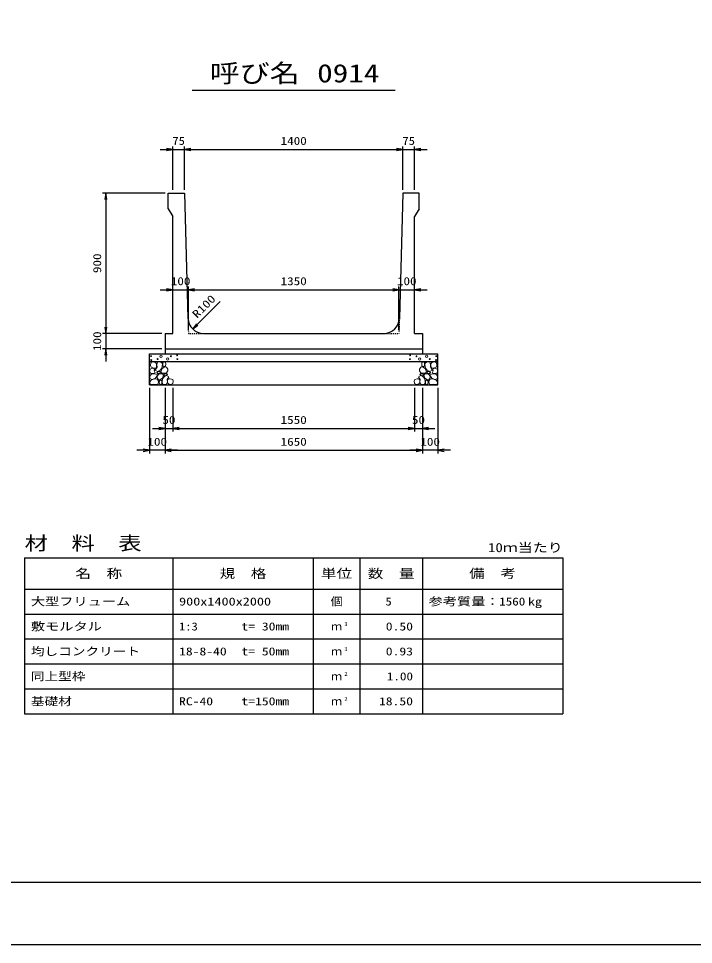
# Model space of a CAD drawing. Units: millimetres at full size. Extents: x 0 to 16820, y 0 to 11880.
# Drawn here: x 5646 to 9973, y 0 to 5940 of the extents above; entities that cross this region are included whole.
import ezdxf
from ezdxf.enums import TextEntityAlignment as Align

# ---------------------------------------------------------------- set-up
doc = ezdxf.new("R2010")
doc.units = ezdxf.units.MM
doc.linetypes.add('DASHED_SPACED', pattern=[12, 6, -6])
for name, color, linetype, lineweight in [('0_2', 7, 'Continuous', 25), ('D-DCR-HCHn', 4, 'Continuous', 9), ('D-MTR-FRAM', 7, 'Continuous', 25), ('D-MTR-LINE', 7, 'Continuous', 25), ('D-STR-DIM', 7, 'Continuous', 25), ('D-STR-STRn', 1, 'Continuous', 25), ('D-TTL', 2, 'Continuous', 25), ('D-TTL-TXT', 7, 'Continuous', 25)]:
    doc.layers.add(name, color=color, linetype=linetype, lineweight=lineweight)
doc.layers.add('D-MTR', color=7, linetype='Continuous')
doc.layers.add('D-MTR-TXT', color=7, linetype='Continuous')
doc.styles.add('ＭＳ ゴシック', font='')
doc.styles.get('ＭＳ ゴシック').set_extended_font_data('MS Gothic')

# ---------------------------------------------------------------- blocks, each defined once
blk = doc.blocks.new('open_arrow')
at = {"color": 0, "linetype": 'Continuous', "lineweight": -2}
blk.add_lwpolyline([(7.5, 1.25), (0, 0), (7.5, -1.25)], dxfattribs=at)

msp = doc.modelspace()

# ---------------------------------------------------------------- linework, layer by layer
at = {"layer": '0_2'}
for p, q in [((6585, 3570), (6585, 3290)), ((6635, 3570), (6635, 3290)), ((6635, 3570), (6635, 3290)), ((8185, 3570), (8185, 3290)), ((6505, 3310), (6715, 3310)), ((6635, 3310), (8185, 3310))]:
    msp.add_line(p, q, dxfattribs=at)
at = {"layer": 'D-DCR-HCHn'}
for points in [[(6490.46, 3690.356), (6485.26, 3674.753), (6492.194, 3664.352), (6509.53, 3662.618), (6521.366, 3667.699), (6516.464, 3679.954), (6519.932, 3686.889), (6512.997, 3693.823), (6502.596, 3697.29)], [(6523.399, 3733.696), (6507.796, 3737.163), (6493.928, 3730.228), (6492.194, 3714.626), (6495.661, 3702.491), (6512.997, 3697.29), (6525.132, 3697.29), (6530.333, 3705.958), (6530.333, 3725.028)], [(6537.267, 3735.429), (6532.067, 3719.827), (6533.8, 3702.491), (6521.665, 3683.421), (6537.267, 3674.753), (6554.603, 3683.421), (6565.005, 3697.29), (6568.472, 3719.827), (6565.005, 3731.962), (6554.603, 3737.163)], [(6566.739, 3693.823), (6558.071, 3673.02), (6565.005, 3664.352), (6585.808, 3664.352), (6594.476, 3667.819), (6603.144, 3679.954), (6603.144, 3690.356), (6594.476, 3704.224), (6584.074, 3705.958)], [(6570.206, 3731.962), (6570.206, 3711.159), (6578.874, 3705.958), (6587.542, 3711.159), (6589.275, 3723.294), (6587.542, 3733.696), (6575.407, 3737.163)], [(8253.261, 3693.823), (8261.929, 3673.02), (8254.995, 3664.352), (8234.192, 3664.352), (8225.524, 3667.819), (8216.856, 3679.954), (8216.856, 3690.356), (8225.524, 3704.224), (8235.926, 3705.958)], [(8249.794, 3731.962), (8249.794, 3711.159), (8241.126, 3705.958), (8232.458, 3711.159), (8230.725, 3723.294), (8232.458, 3733.696), (8244.593, 3737.163)], [(8282.733, 3735.429), (8287.933, 3719.827), (8286.2, 3702.491), (8298.335, 3683.421), (8282.733, 3674.753), (8265.397, 3683.421), (8254.995, 3697.29), (8251.528, 3719.827), (8254.995, 3731.962), (8265.397, 3737.163)], [(8296.601, 3733.696), (8312.204, 3737.163), (8326.072, 3730.228), (8327.806, 3714.626), (8324.339, 3702.491), (8307.003, 3697.29), (8294.868, 3697.29), (8289.667, 3705.958), (8289.667, 3725.028)], [(8329.54, 3690.356), (8334.74, 3674.753), (8327.806, 3664.352), (8310.47, 3662.618), (8298.634, 3667.699), (8303.536, 3679.954), (8300.068, 3686.889), (8307.003, 3693.823), (8317.404, 3697.29)], [(6523.366, 3632.757), (6536.208, 3652.019), (6534.603, 3656.834), (6516.946, 3661.65), (6500.894, 3660.045), (6489.658, 3650.414), (6488.052, 3639.177), (6489.658, 3627.941), (6502.499, 3624.731)], [(6529.787, 3592.627), (6541.023, 3597.443), (6544.234, 3613.494), (6537.813, 3624.731), (6526.577, 3627.941), (6512.13, 3626.336), (6496.078, 3619.915), (6488.052, 3610.284), (6488.052, 3599.048), (6492.868, 3592.627), (6512.13, 3594.232)], [(6540.735, 3674.753), (6532.067, 3667.819), (6535.534, 3662.618), (6547.669, 3662.618), (6552.87, 3664.352), (6556.337, 3671.286), (6551.136, 3676.487)], [(6568.311, 3632.757), (6576.337, 3652.019), (6569.916, 3660.045), (6550.654, 3660.045), (6542.628, 3656.834), (6534.603, 3645.598), (6534.603, 3635.967), (6542.628, 3623.125), (6552.259, 3621.52)], [(6595.599, 3594.232), (6600.415, 3608.679), (6598.81, 3624.731), (6610.046, 3642.388), (6595.599, 3650.414), (6579.548, 3642.388), (6569.916, 3629.546), (6566.706, 3608.679), (6569.916, 3597.443), (6579.548, 3592.627)], [(6592.389, 3650.414), (6600.415, 3656.834), (6597.204, 3661.65), (6585.968, 3661.65), (6581.153, 3660.045), (6577.942, 3653.624), (6582.758, 3648.808)], [(6608.441, 3595.837), (6622.887, 3592.627), (6635.729, 3599.048), (6637.334, 3613.494), (6634.124, 3624.731), (6618.072, 3629.546), (6606.836, 3629.546), (6602.02, 3621.52), (6602.02, 3603.863)], [(8211.559, 3595.837), (8197.113, 3592.627), (8184.271, 3599.048), (8182.666, 3613.494), (8185.876, 3624.731), (8201.928, 3629.546), (8213.164, 3629.546), (8217.98, 3621.52), (8217.98, 3603.863)], [(8224.401, 3594.232), (8219.585, 3608.679), (8221.19, 3624.731), (8209.954, 3642.388), (8224.401, 3650.414), (8240.452, 3642.388), (8250.084, 3629.546), (8253.294, 3608.679), (8250.084, 3597.443), (8240.452, 3592.627)], [(8227.611, 3650.414), (8219.585, 3656.834), (8222.796, 3661.65), (8234.032, 3661.65), (8238.847, 3660.045), (8242.058, 3653.624), (8237.242, 3648.808)], [(8251.689, 3632.757), (8243.663, 3652.019), (8250.084, 3660.045), (8269.346, 3660.045), (8277.372, 3656.834), (8285.397, 3645.598), (8285.397, 3635.967), (8277.372, 3623.125), (8267.741, 3621.52)], [(8279.265, 3674.753), (8287.933, 3667.819), (8284.466, 3662.618), (8272.331, 3662.618), (8267.13, 3664.352), (8263.663, 3671.286), (8268.864, 3676.487)], [(8290.213, 3592.627), (8278.977, 3597.443), (8275.766, 3613.494), (8282.187, 3624.731), (8293.423, 3627.941), (8307.87, 3626.336), (8323.922, 3619.915), (8331.948, 3610.284), (8331.948, 3599.048), (8327.132, 3592.627), (8307.87, 3594.232)], [(8296.634, 3632.757), (8283.792, 3652.019), (8285.397, 3656.834), (8303.054, 3661.65), (8319.106, 3660.045), (8330.342, 3650.414), (8331.948, 3639.177), (8330.342, 3627.941), (8317.501, 3624.731)], [(6565.101, 3597.443), (6565.101, 3616.705), (6557.075, 3621.52), (6549.049, 3616.705), (6547.444, 3605.469), (6549.049, 3595.837), (6560.285, 3592.627)], [(8254.899, 3597.443), (8254.899, 3616.705), (8262.925, 3621.52), (8270.951, 3616.705), (8272.556, 3605.469), (8270.951, 3595.837), (8259.715, 3592.627)]]:
    msp.add_lwpolyline(points, close=True, dxfattribs=at)
for centre, radius in [((6495.727, 3773.955), 3), ((6496.869, 3748.91), 3), ((6537.292, 3755.752), 3), ((6558.336, 3773.955), 7.5), ((6601.664, 3754.961), 7.5), ((6622.708, 3773.164), 3), ((6663.131, 3780.006), 3), ((6664.273, 3754.961), 3), ((8155.727, 3754.961), 3), ((8156.869, 3780.006), 3), ((8197.292, 3773.164), 3), ((8218.336, 3754.961), 7.5), ((8261.664, 3773.955), 7.5), ((8282.708, 3755.752), 3), ((8323.131, 3748.91), 3), ((8324.273, 3773.955), 3)]:
    msp.add_circle(centre, radius, dxfattribs=at)
at = {"layer": 'D-MTR-FRAM'}
for p, q in [((5685, 2480), (9135, 2480)), ((5685, 2480), (5685, 1480)), ((9135, 2480), (9135, 1480)), ((5685, 1480), (9135, 1480))]:
    msp.add_line(p, q, dxfattribs=at)
at = {"layer": 'D-MTR-LINE'}
for p, q in [((6635, 2480), (6635, 1480)), ((7535, 2480), (7535, 1480)), ((7835, 2480), (7835, 1480)), ((8235, 2480), (8235, 1480)), ((5685, 2280), (9135, 2280)), ((5685, 2120), (9135, 2120)), ((5685, 1960), (9135, 1960)), ((5685, 1800), (9135, 1800)), ((5685, 1640), (9135, 1640))]:
    msp.add_line(p, q, dxfattribs=at)
at = {"layer": 'D-STR-DIM'}
for p, q in [((6635, 4840), (6635, 5120)), ((6710, 4840), (6710, 5120)), ((6710, 4840), (6710, 5120)), ((8110, 4840), (8110, 5120)), ((8110, 4840), (8110, 5120)), ((8185, 4840), (8185, 5120)), ((6555, 5100), (6790, 5100)), ((6710, 5100), (8110, 5100)), ((8030, 5100), (8265, 5100)), ((6585, 4820), (6185, 4820)), ((6205, 4820), (6205, 3920)), ((6735, 3940), (6735, 4220)), ((6735, 3940), (6735, 4220)), ((8085, 3940), (8085, 4220)), ((8085, 3940), (8085, 4220)), ((6555, 4200), (6815, 4200)), ((6735, 4200), (8085, 4200)), ((8005, 4200), (8265, 4200)), ((6762.539, 3948.314), (6939.315, 4125.091)), ((6205, 4000), (6205, 3740)), ((6565, 3920), (6185, 3920)), ((6565, 3920), (6185, 3920)), ((6565, 3820), (6185, 3820)), ((6485, 3570), (6485, 3150)), ((6585, 3570), (6585, 3150)), ((6585, 3570), (6585, 3150)), ((8185, 3570), (8185, 3290)), ((8235, 3570), (8235, 3150)), ((8235, 3570), (8235, 3150)), ((8235, 3570), (8235, 3290)), ((8335, 3570), (8335, 3150)), ((8105, 3310), (8315, 3310)), ((6665, 3170), (6405, 3170)), ((6585, 3170), (8235, 3170)), ((8415, 3170), (8155, 3170))]:
    msp.add_line(p, q, dxfattribs=at)
at = {"layer": 'D-STR-STRn'}
for p, q in [((6605, 4820), (6710, 4820)), ((6605, 4720), (6605, 4820)), ((6710, 4820), (6732.299, 4017.223)), ((8110, 4820), (8087.701, 4017.223)), ((8215, 4820), (8110, 4820)), ((8215, 4720), (8215, 4820)), ((6605, 4720), (6635, 4670)), ((8215, 4720), (8185, 4670)), ((6635, 3920), (6635, 4670)), ((8185, 3920), (8185, 4670)), ((6585, 3920), (6585, 3820)), ((6585, 3920), (6635, 3920)), ((6832.261, 3920), (7987.739, 3920)), ((8185, 3920), (8235, 3920)), ((8235, 3920), (8235, 3820)), ((6585, 3820), (8235, 3820)), ((6585, 3820), (6585, 3790)), ((8235, 3820), (8235, 3790)), ((6485, 3590), (6485, 3790)), ((6485, 3790), (8335, 3790)), ((8335, 3590), (8335, 3790)), ((6485, 3740), (8335, 3740)), ((6485, 3590), (8335, 3590))]:
    msp.add_line(p, q, dxfattribs=at)
at = {"layer": 'D-STR-STRn', "color": 2, "linetype": 'DASHED_SPACED'}
for p, q in [((6732.299, 4017.223), (6735, 3920)), ((8087.701, 4017.223), (8085, 3920)), ((6735, 3920), (6832.261, 3920)), ((7987.739, 3920), (8085, 3920))]:
    msp.add_line(p, q, dxfattribs=at)
at = {"layer": 'D-STR-STRn'}
for centre, start, end in [((6832.261, 4020), 181.59114, 270), ((7987.739, 4020), 270, 358.40886)]:
    msp.add_arc(centre, 100, start, end, dxfattribs=at)
at = {"layer": 'D-TTL'}
for points in [[(0, 0), (16820, 0), (16820, 11880), (0, 11880)], [(400, 400), (16420, 400), (16420, 11480), (400, 11480)]]:
    msp.add_lwpolyline(points, close=True, dxfattribs=at)
at = {"layer": 'D-TTL-TXT'}
msp.add_line((6760, 5480), (8060, 5480), dxfattribs=at)

# ---------------------------------------------------------------- block references
at = {"layer": '0_2', "xscale": 5.33, "yscale": 5.33, "rotation": 180}
for p in [(6585, 3310), (8185, 3310)]:
    msp.add_blockref('open_arrow', p, dxfattribs=at)
at = {"layer": '0_2', "xscale": 5.33, "yscale": 5.33}
msp.add_blockref('open_arrow', (6635, 3310), dxfattribs=at)
msp.add_blockref('open_arrow', (6635, 3310), dxfattribs=at)
at = {"layer": 'D-STR-DIM', "xscale": 5.33, "yscale": 5.33}
for p, rotation in [((6635, 5100), 180), ((8110, 5100), 180), ((8110, 5100), 180), ((6205, 4820), 270), ((6635, 4200), 180), ((8085, 4200), 180), ((8085, 4200), 180), ((6762.539, 3948.314), 45), ((6205, 3920), 90), ((6205, 3920), 90), ((6205, 3820), 270), ((8185, 3310), 180), ((6485, 3170), 180), ((8235, 3170), 180), ((8235, 3170), 180)]:
    msp.add_blockref('open_arrow', p, dxfattribs=dict(at, rotation=rotation))
for p in [(6710, 5100), (6710, 5100), (8185, 5100), (6735, 4200), (6735, 4200), (8185, 4200), (8235, 3310), (6585, 3170), (6585, 3170), (8335, 3170)]:
    msp.add_blockref('open_arrow', p, dxfattribs=at)

# ---------------------------------------------------------------- texts
at = {"layer": '0_2', "style": 'ＭＳ ゴシック', "width": 1.2}
for s, p in [('50', (6610, 3365)), ('1550', (7410, 3365))]:
    msp.add_text(s, height=51.32, dxfattribs=at).set_placement(p, align=Align.MIDDLE_CENTER)
at = {"layer": 'D-MTR', "style": 'ＭＳ ゴシック', "width": 1.25}
msp.add_text('材\u3000料\u3000表', height=87.98, dxfattribs=at).set_placement((5685, 2504), align=Align.BOTTOM_LEFT)
at = {"layer": 'D-MTR', "style": 'ＭＳ ゴシック', "width": 1.2}
msp.add_text('10ｍ当たり', height=58.65, dxfattribs=at).set_placement((9135, 2499.333), align=Align.BOTTOM_RIGHT)
at = {"layer": 'D-MTR-TXT', "style": 'ＭＳ ゴシック'}
for s, height, width, p in [('名\u3000称', 58.65, 1.25, (6160, 2380)), ('規\u3000格', 58.65, 1.25, (7085, 2380)), ('単位', 58.65, 1.25, (7685, 2380)), ('数\u3000量', 58.65, 1.25, (8035, 2380)), ('備\u3000考', 58.65, 1.25, (8685, 2380)), ('個', 51.32, 1.1, (7685, 2200))]:
    msp.add_text(s, height=height, dxfattribs=dict(at, width=width)).set_placement(p, align=Align.MIDDLE_CENTER)
for s, width, p in [('大型フリューム', 1.3, (5725, 2200)), ('900x1400x2000', 1.3, (6675, 2200)), ('参考質量：    kg', 1.3, (8275, 2200)), ('敷モルタル', 1.3, (5725, 2040)), ('1:3', 1.15, (6675, 2040)), ('t= 30mm', 1.25, (7075, 2040)), ('均しコンクリート', 1.25, (5725, 1880)), ('18-8-40', 1.25, (6675, 1880)), ('t= 50mm', 1.25, (7075, 1880)), ('同上型枠', 1.25, (5725, 1720)), ('基礎材', 1.25, (5725, 1560)), ('RC-40', 1.25, (6675, 1560)), ('t=150mm', 1.25, (7075, 1560))]:
    msp.add_text(s, height=51.32, dxfattribs=dict(at, width=width)).set_placement(p, align=Align.MIDDLE_LEFT)
for s, width, p in [('5', 1.15, (8038.553, 2200)), ('1560', 1.2, (8895, 2200)), ('0.50', 1.25, (8175, 2040)), ('0.93', 1.25, (8175, 1880)), ('1.00', 1.2, (8175, 1720)), ('18.50', 1.25, (8175, 1560))]:
    msp.add_text(s, height=51.32, dxfattribs=dict(at, width=width)).set_placement(p, align=Align.MIDDLE_RIGHT)
for p in [(7685, 2040), (7685, 1880), (7685, 1720), (7685, 1560)]:
    msp.add_text('ｍ', height=51.32, dxfattribs=at).set_placement(p, align=Align.MIDDLE_CENTER)
at = {"layer": 'D-MTR-TXT', "style": 'ＭＳ ゴシック', "width": 1.15}
for s, p in [('3', (7735, 2035.333)), ('3', (7735, 1875.333)), ('2', (7735, 1715.333)), ('2', (7735, 1555.333))]:
    msp.add_text(s, height=25.66, dxfattribs=at).set_placement(p, align=Align.BOTTOM_LEFT)
at = {"layer": 'D-STR-DIM', "style": 'ＭＳ ゴシック'}
for s, width, p in [('75', 1.15, (6672.5, 5155)), ('1400', 1.2, (7410, 5155)), ('75', 1.15, (8147.5, 5155)), ('100', 1.2, (6685, 4255)), ('1350', 1.2, (7410, 4255)), ('100', 1.2, (8135, 4255)), ('50', 1.2, (8210, 3365)), ('100', 1.2, (6535, 3225)), ('1650', 1.2, (7410, 3225)), ('100', 1.2, (8285, 3225))]:
    msp.add_text(s, height=51.32, dxfattribs=dict(at, width=width)).set_placement(p, align=Align.MIDDLE_CENTER)
at = {"layer": 'D-STR-DIM', "style": 'ＭＳ ゴシック', "width": 1.2}
for s, p in [('900', (6150, 4370)), ('100', (6150, 3870))]:
    msp.add_text(s, height=51.32, rotation=90, dxfattribs=at).set_placement(p, align=Align.MIDDLE_CENTER)
at = {"layer": 'D-STR-DIM', "style": 'ＭＳ ゴシック', "width": 1.25}
msp.add_text('R100', height=51.32, rotation=45, dxfattribs=at).set_placement((6801.479, 4002.339), align=Align.BOTTOM_LEFT)
at = {"layer": 'D-TTL-TXT', "style": 'ＭＳ ゴシック'}
for s, width, p in [('呼び名', 1.2, (7160, 5495)), ('0914', 1.25, (7760, 5495))]:
    msp.add_text(s, height=117.3, dxfattribs=dict(at, width=width)).set_placement(p, align=Align.BOTTOM_CENTER)

doc.saveas('drawing.dxf')
